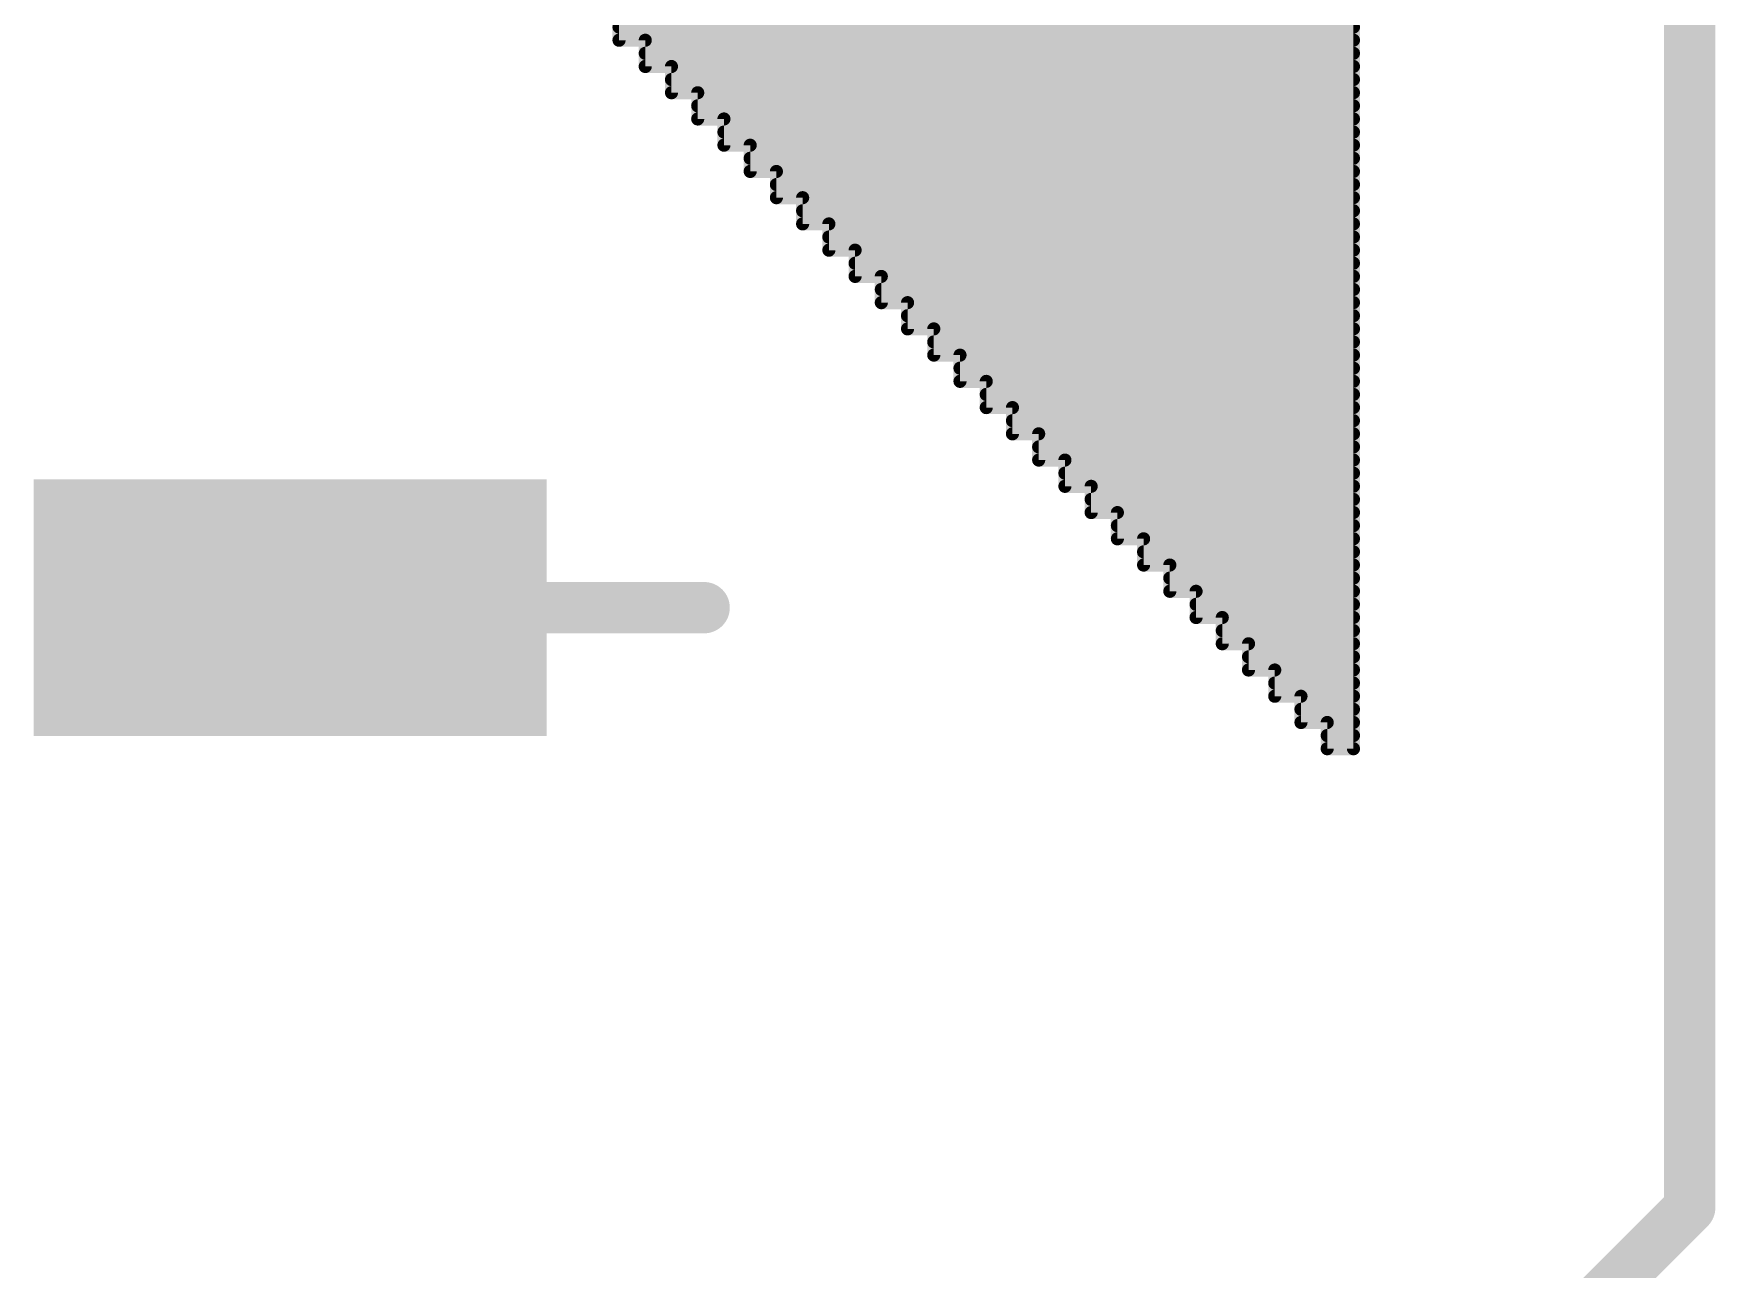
# Model space of a CAD drawing. Extents: x -0.2 to 50.2, y -0.2 to 50.2.
# Drawn here: x 12.03 to 20.36, y 18.78 to 24.89 of the extents above; entities that cross this region are included whole.
import ezdxf

# ---------------------------------------------------------------- set-up
doc = ezdxf.new("R2010")
doc.units = 0
doc.layers.add('1', color=22, linetype='CONTINUOUS')

# ---------------------------------------------------------------- blocks, each defined once
blk = doc.blocks.new('RECT')
blk.add_solid([(-0.5, -0.5), (0.5, -0.5), (-0.5, 0.5), (0.5, 0.5)])

msp = doc.modelspace()

# ---------------------------------------------------------------- linework, layer by layer
at = {"layer": '1'}
for points, const_width in [([(20.23, 29.5), (20.23, 19.08)], 0.254), ([(18.5649, 21.352), (18.5649, 27.326)], 0.0649), ([(14.9286, 24.9883), (14.9286, 24.8584)], 0.0649), ([(18.5649, 24.9236), (14.9286, 24.9236)], 0.0649), ([(18.5649, 24.8587), (14.9286, 24.8587)], 0.0649), ([(14.9286, 24.8584), (15.0584, 24.8584)], 0.0649), ([(15.0584, 24.8584), (15.0584, 24.7286)], 0.0649), ([(18.5649, 24.7938), (15.0584, 24.7938)], 0.0649), ([(18.5649, 24.7288), (15.0584, 24.7288)], 0.0649), ([(15.0584, 24.7286), (15.1883, 24.7286)], 0.0649), ([(15.1883, 24.7286), (15.1883, 24.5987)], 0.0649), ([(18.5649, 24.6639), (15.1883, 24.6639)], 0.0649), ([(18.5649, 24.599), (15.1883, 24.599)], 0.0649), ([(15.1883, 24.5987), (15.3182, 24.5987)], 0.0649), ([(15.3182, 24.5987), (15.3182, 24.4688)], 0.0649), ([(18.5649, 24.534), (15.3182, 24.534)], 0.0649), ([(18.5649, 24.4691), (15.3182, 24.4691)], 0.0649), ([(15.3182, 24.4688), (15.4481, 24.4688)], 0.0649), ([(15.4481, 24.4688), (15.4481, 24.339)], 0.0649), ([(18.5649, 24.4042), (15.4481, 24.4042)], 0.0649), ([(18.5649, 24.3392), (15.4481, 24.3392)], 0.0649), ([(15.4481, 24.339), (15.5779, 24.339)], 0.0649), ([(15.5779, 24.339), (15.5779, 24.2091)], 0.0649), ([(18.5649, 24.2743), (15.5779, 24.2743)], 0.0649), ([(18.5649, 24.2093), (15.5779, 24.2093)], 0.0649), ([(15.5779, 24.2091), (15.7078, 24.2091)], 0.0649), ([(15.7078, 24.2091), (15.7078, 24.0792)], 0.0649), ([(18.5649, 24.1444), (15.7078, 24.1444)], 0.0649), ([(18.5649, 24.0795), (15.7078, 24.0795)], 0.0649), ([(15.7078, 24.0792), (15.8377, 24.0792)], 0.0649), ([(15.8377, 24.0792), (15.8377, 23.9494)], 0.0649), ([(18.5649, 24.0145), (15.8377, 24.0145)], 0.0649), ([(18.5649, 23.9496), (15.8377, 23.9496)], 0.0649), ([(15.8377, 23.9494), (15.9675, 23.9494)], 0.0649), ([(15.9675, 23.9494), (15.9675, 23.8195)], 0.0649), ([(18.5649, 23.8847), (15.9675, 23.8847)], 0.0649), ([(18.5649, 23.8197), (15.9675, 23.8197)], 0.0649), ([(15.9675, 23.8195), (16.0974, 23.8195)], 0.0649), ([(16.0974, 23.8195), (16.0974, 23.6896)], 0.0649), ([(18.5649, 23.7548), (16.0974, 23.7548)], 0.0649), ([(18.5649, 23.6899), (16.0974, 23.6899)], 0.0649), ([(16.0974, 23.6896), (16.2273, 23.6896)], 0.0649), ([(16.2273, 23.6896), (16.2273, 23.5597)], 0.0649), ([(18.5649, 23.6249), (16.2273, 23.6249)], 0.0649), ([(18.5649, 23.56), (16.2273, 23.56)], 0.0649), ([(16.2273, 23.5597), (16.3571, 23.5597)], 0.0649), ([(16.3571, 23.5597), (16.3571, 23.4299)], 0.0649), ([(18.5649, 23.4951), (16.3571, 23.4951)], 0.0649), ([(18.5649, 23.4301), (16.3571, 23.4301)], 0.0649), ([(16.3571, 23.4299), (16.487, 23.4299)], 0.0649), ([(16.487, 23.4299), (16.487, 23.3)], 0.0649), ([(18.5649, 23.3652), (16.487, 23.3652)], 0.0649), ([(18.5649, 23.3003), (16.487, 23.3003)], 0.0649), ([(16.487, 23.3), (16.6169, 23.3)], 0.0649), ([(16.6169, 23.3), (16.6169, 23.1701)], 0.0649), ([(18.5649, 23.2353), (16.6169, 23.2353)], 0.0649), ([(18.5649, 23.1704), (16.6169, 23.1704)], 0.0649), ([(16.6169, 23.1701), (16.7468, 23.1701)], 0.0649), ([(16.7468, 23.1701), (16.7468, 23.0403)], 0.0649), ([(18.5649, 23.1055), (16.7468, 23.1055)], 0.0649), ([(18.5649, 23.0405), (16.7468, 23.0405)], 0.0649), ([(16.7468, 23.0403), (16.8766, 23.0403)], 0.0649), ([(16.8766, 23.0403), (16.8766, 22.9104)], 0.0649), ([(18.5649, 22.9756), (16.8766, 22.9756)], 0.0649), ([(18.5649, 22.9107), (16.8766, 22.9107)], 0.0649), ([(16.8766, 22.9104), (17.0065, 22.9104)], 0.0649), ([(17.0065, 22.9104), (17.0065, 22.7805)], 0.0649), ([(18.5649, 22.8457), (17.0065, 22.8457)], 0.0649), ([(18.5649, 22.7808), (17.0065, 22.7808)], 0.0649), ([(17.0065, 22.7805), (17.1364, 22.7805)], 0.0649), ([(17.1364, 22.7805), (17.1364, 22.6507)], 0.0649), ([(18.5649, 22.7159), (17.1364, 22.7159)], 0.0649), ([(18.5649, 22.6509), (17.1364, 22.6509)], 0.0649), ([(17.1364, 22.6507), (17.2662, 22.6507)], 0.0649), ([(17.2662, 22.6507), (17.2662, 22.5208)], 0.0649), ([(18.5649, 22.586), (17.2662, 22.586)], 0.0649), ([(18.5649, 22.5211), (17.2662, 22.5211)], 0.0649), ([(17.2662, 22.5208), (17.3961, 22.5208)], 0.0649), ([(17.3961, 22.5208), (17.3961, 22.3909)], 0.0649), ([(18.5649, 22.4561), (17.3961, 22.4561)], 0.0649), ([(18.5649, 22.3912), (17.3961, 22.3912)], 0.0649), ([(17.3961, 22.3909), (17.526, 22.3909)], 0.0649), ([(17.526, 22.3909), (17.526, 22.261)], 0.0649), ([(18.5649, 22.3263), (17.526, 22.3263)], 0.0649), ([(18.5649, 22.2613), (17.526, 22.2613)], 0.0649), ([(17.526, 22.261), (17.6558, 22.261)], 0.0649), ([(17.6558, 22.261), (17.6558, 22.1312)], 0.0649), ([(13.3, 22.05), (15.35, 22.05)], 0.254), ([(18.5649, 22.1964), (17.6558, 22.1964)], 0.0649), ([(18.5649, 22.1314), (17.6558, 22.1314)], 0.0649), ([(17.6558, 22.1312), (17.7857, 22.1312)], 0.0649), ([(17.7857, 22.1312), (17.7857, 22.0013)], 0.0649), ([(18.5649, 22.0665), (17.7857, 22.0665)], 0.0649), ([(18.5649, 22.0016), (17.7857, 22.0016)], 0.0649), ([(17.7857, 22.0013), (17.9156, 22.0013)], 0.0649), ([(17.9156, 22.0013), (17.9156, 21.8714)], 0.0649), ([(18.5649, 21.9366), (17.9156, 21.9366)], 0.0649), ([(18.5649, 21.8717), (17.9156, 21.8717)], 0.0649), ([(17.9156, 21.8714), (18.0455, 21.8714)], 0.0649), ([(18.0455, 21.8714), (18.0455, 21.7416)], 0.0649), ([(18.5649, 21.8068), (18.0455, 21.8068)], 0.0649), ([(18.5649, 21.7418), (18.0455, 21.7418)], 0.0649), ([(18.0455, 21.7416), (18.1753, 21.7416)], 0.0649), ([(18.1753, 21.7416), (18.1753, 21.6117)], 0.0649), ([(18.5649, 21.6769), (18.1753, 21.6769)], 0.0649), ([(18.5649, 21.612), (18.1753, 21.612)], 0.0649), ([(18.1753, 21.6117), (18.3052, 21.6117)], 0.0649), ([(18.3052, 21.6117), (18.3052, 21.4818)], 0.0649), ([(18.5649, 21.547), (18.3052, 21.547)], 0.0649), ([(18.5649, 21.4821), (18.3052, 21.4821)], 0.0649), ([(18.3052, 21.4818), (18.4351, 21.4818)], 0.0649), ([(18.4351, 21.4818), (18.4351, 21.352)], 0.0649), ([(18.5649, 21.4172), (18.4351, 21.4172)], 0.0649), ([(18.5649, 21.3522), (18.4351, 21.3522)], 0.0649), ([(18.4351, 21.352), (18.5649, 21.352)], 0.0649), ([(20.23, 19.08), (19, 17.85)], 0.254)]:
    msp.add_lwpolyline(points, dxfattribs=dict(at, const_width=const_width))
for points, const_width in [([(14.9286, 24.9399, 1), (14.9286, 24.9074)], 0.0325), ([(18.5649, 24.9074, 1), (18.5649, 24.9399)], 0.0325), ([(14.9286, 24.8747, 1), (14.9286, 24.8422)], 0.0325), ([(14.9123, 24.8584, 1), (14.9448, 24.8584)], 0.0325), ([(14.9286, 24.8749, 1), (14.9286, 24.8425)], 0.0325), ([(15.0584, 24.81, 1), (15.0584, 24.7775)], 0.0325), ([(15.0747, 24.8584, 1), (15.0422, 24.8584)], 0.0325), ([(15.0584, 24.8422, 1), (15.0584, 24.8747)], 0.0325), ([(18.5649, 24.8425, 1), (18.5649, 24.8749)], 0.0325), ([(18.5649, 24.7775, 1), (18.5649, 24.81)], 0.0325), ([(15.0584, 24.7451, 1), (15.0584, 24.7126)], 0.0325), ([(15.0584, 24.7448, 1), (15.0584, 24.7123)], 0.0325), ([(15.0422, 24.7286, 1), (15.0747, 24.7286)], 0.0325), ([(15.2045, 24.7286, 1), (15.1721, 24.7286)], 0.0325), ([(15.1883, 24.7123, 1), (15.1883, 24.7448)], 0.0325), ([(18.5649, 24.7126, 1), (18.5649, 24.7451)], 0.0325), ([(15.1883, 24.6801, 1), (15.1883, 24.6477)], 0.0325), ([(18.5649, 24.6477, 1), (18.5649, 24.6801)], 0.0325), ([(15.1883, 24.6152, 1), (15.1883, 24.5827)], 0.0325), ([(15.1883, 24.6149, 1), (15.1883, 24.5825)], 0.0325), ([(15.1721, 24.5987, 1), (15.2045, 24.5987)], 0.0325), ([(15.3344, 24.5987, 1), (15.3019, 24.5987)], 0.0325), ([(15.3182, 24.5503, 1), (15.3182, 24.5178)], 0.0325), ([(15.3182, 24.5825, 1), (15.3182, 24.6149)], 0.0325), ([(18.5649, 24.5827, 1), (18.5649, 24.6152)], 0.0325), ([(18.5649, 24.5178, 1), (18.5649, 24.5503)], 0.0325), ([(15.3182, 24.4851, 1), (15.3182, 24.4526)], 0.0325), ([(15.3019, 24.4688, 1), (15.3344, 24.4688)], 0.0325), ([(15.3182, 24.4853, 1), (15.3182, 24.4529)], 0.0325), ([(15.4643, 24.4688, 1), (15.4318, 24.4688)], 0.0325), ([(15.4481, 24.4526, 1), (15.4481, 24.4851)], 0.0325), ([(18.5649, 24.4529, 1), (18.5649, 24.4853)], 0.0325), ([(15.4481, 24.4204, 1), (15.4481, 24.3879)], 0.0325), ([(18.5649, 24.3879, 1), (18.5649, 24.4204)], 0.0325), ([(15.4481, 24.3552, 1), (15.4481, 24.3227)], 0.0325), ([(15.4318, 24.339, 1), (15.4643, 24.339)], 0.0325), ([(15.4481, 24.3554, 1), (15.4481, 24.323)], 0.0325), ([(15.5942, 24.339, 1), (15.5617, 24.339)], 0.0325), ([(15.5779, 24.3227, 1), (15.5779, 24.3552)], 0.0325), ([(18.5649, 24.323, 1), (18.5649, 24.3554)], 0.0325), ([(15.5779, 24.2905, 1), (15.5779, 24.258)], 0.0325), ([(15.5779, 24.2256, 1), (15.5779, 24.1931)], 0.0325), ([(15.5779, 24.2253, 1), (15.5779, 24.1929)], 0.0325), ([(15.724, 24.2091, 1), (15.6916, 24.2091)], 0.0325), ([(15.7078, 24.1929, 1), (15.7078, 24.2253)], 0.0325), ([(18.5649, 24.258, 1), (18.5649, 24.2905)], 0.0325), ([(18.5649, 24.1931, 1), (18.5649, 24.2256)], 0.0325), ([(15.5617, 24.2091, 1), (15.5942, 24.2091)], 0.0325), ([(15.7078, 24.1606, 1), (15.7078, 24.1282)], 0.0325), ([(18.5649, 24.1282, 1), (18.5649, 24.1606)], 0.0325), ([(15.7078, 24.0957, 1), (15.7078, 24.0632)], 0.0325), ([(15.7078, 24.0955, 1), (15.7078, 24.063)], 0.0325), ([(15.6916, 24.0792, 1), (15.724, 24.0792)], 0.0325), ([(15.8539, 24.0792, 1), (15.8214, 24.0792)], 0.0325), ([(15.8377, 24.063, 1), (15.8377, 24.0955)], 0.0325), ([(18.5649, 24.0632, 1), (18.5649, 24.0957)], 0.0325), ([(15.8377, 24.0308, 1), (15.8377, 23.9983)], 0.0325), ([(15.8377, 23.9658, 1), (15.8377, 23.9334)], 0.0325), ([(15.8377, 23.9656, 1), (15.8377, 23.9331)], 0.0325), ([(15.9838, 23.9494, 1), (15.9513, 23.9494)], 0.0325), ([(15.9675, 23.9331, 1), (15.9675, 23.9656)], 0.0325), ([(18.5649, 23.9983, 1), (18.5649, 24.0308)], 0.0325), ([(18.5649, 23.9334, 1), (18.5649, 23.9658)], 0.0325), ([(15.8214, 23.9494, 1), (15.8539, 23.9494)], 0.0325), ([(15.9675, 23.9009, 1), (15.9675, 23.8684)], 0.0325), ([(18.5649, 23.8684, 1), (18.5649, 23.9009)], 0.0325), ([(15.9675, 23.836, 1), (15.9675, 23.8035)], 0.0325), ([(15.9675, 23.8357, 1), (15.9675, 23.8033)], 0.0325), ([(15.9513, 23.8195, 1), (15.9838, 23.8195)], 0.0325), ([(16.1136, 23.8195, 1), (16.0812, 23.8195)], 0.0325), ([(16.0974, 23.8033, 1), (16.0974, 23.8357)], 0.0325), ([(18.5649, 23.8035, 1), (18.5649, 23.836)], 0.0325), ([(16.0974, 23.771, 1), (16.0974, 23.7386)], 0.0325), ([(18.5649, 23.7386, 1), (18.5649, 23.771)], 0.0325), ([(16.0974, 23.7061, 1), (16.0974, 23.6736)], 0.0325), ([(16.0812, 23.6896, 1), (16.1136, 23.6896)], 0.0325), ([(16.0974, 23.7058, 1), (16.0974, 23.6734)], 0.0325), ([(16.2435, 23.6896, 1), (16.211, 23.6896)], 0.0325), ([(16.2273, 23.6412, 1), (16.2273, 23.6087)], 0.0325), ([(16.2273, 23.6734, 1), (16.2273, 23.7058)], 0.0325), ([(18.5649, 23.6736, 1), (18.5649, 23.7061)], 0.0325), ([(18.5649, 23.6087, 1), (18.5649, 23.6412)], 0.0325), ([(16.211, 23.5597, 1), (16.2435, 23.5597)], 0.0325), ([(16.2273, 23.576, 1), (16.2273, 23.5435)], 0.0325), ([(16.2273, 23.5762, 1), (16.2273, 23.5438)], 0.0325), ([(16.3734, 23.5597, 1), (16.3409, 23.5597)], 0.0325), ([(16.3571, 23.5435, 1), (16.3571, 23.576)], 0.0325), ([(18.5649, 23.5438, 1), (18.5649, 23.5762)], 0.0325), ([(16.3571, 23.5113, 1), (16.3571, 23.4788)], 0.0325), ([(18.5649, 23.4788, 1), (18.5649, 23.5113)], 0.0325), ([(16.3571, 23.4464, 1), (16.3571, 23.4139)], 0.0325), ([(16.3571, 23.4461, 1), (16.3571, 23.4136)], 0.0325), ([(16.3409, 23.4299, 1), (16.3734, 23.4299)], 0.0325), ([(16.5032, 23.4299, 1), (16.4708, 23.4299)], 0.0325), ([(16.487, 23.4136, 1), (16.487, 23.4461)], 0.0325), ([(18.5649, 23.4139, 1), (18.5649, 23.4464)], 0.0325), ([(16.487, 23.3814, 1), (16.487, 23.349)], 0.0325), ([(16.487, 23.3165, 1), (16.487, 23.284)], 0.0325), ([(16.487, 23.3162, 1), (16.487, 23.2838)], 0.0325), ([(16.4708, 23.3, 1), (16.5032, 23.3)], 0.0325), ([(16.6331, 23.3, 1), (16.6007, 23.3)], 0.0325), ([(16.6169, 23.2838, 1), (16.6169, 23.3162)], 0.0325), ([(18.5649, 23.349, 1), (18.5649, 23.3814)], 0.0325), ([(18.5649, 23.284, 1), (18.5649, 23.3165)], 0.0325), ([(16.6169, 23.2516, 1), (16.6169, 23.2191)], 0.0325), ([(18.5649, 23.2191, 1), (18.5649, 23.2516)], 0.0325), ([(16.6169, 23.1864, 1), (16.6169, 23.1539)], 0.0325), ([(16.6169, 23.1866, 1), (16.6169, 23.1542)], 0.0325), ([(16.6007, 23.1701, 1), (16.6331, 23.1701)], 0.0325), ([(16.763, 23.1701, 1), (16.7305, 23.1701)], 0.0325), ([(16.7468, 23.1539, 1), (16.7468, 23.1864)], 0.0325), ([(18.5649, 23.1542, 1), (18.5649, 23.1866)], 0.0325), ([(16.7468, 23.1217, 1), (16.7468, 23.0892)], 0.0325), ([(16.7468, 23.0568, 1), (16.7468, 23.0243)], 0.0325), ([(16.7468, 23.0565, 1), (16.7468, 23.024)], 0.0325), ([(16.8929, 23.0403, 1), (16.8604, 23.0403)], 0.0325), ([(16.8766, 23.024, 1), (16.8766, 23.0565)], 0.0325), ([(18.5649, 23.0892, 1), (18.5649, 23.1217)], 0.0325), ([(18.5649, 23.0243, 1), (18.5649, 23.0568)], 0.0325), ([(16.7305, 23.0403, 1), (16.763, 23.0403)], 0.0325), ([(16.8766, 22.9918, 1), (16.8766, 22.9594)], 0.0325), ([(18.5649, 22.9594, 1), (18.5649, 22.9918)], 0.0325), ([(16.8766, 22.9269, 1), (16.8766, 22.8944)], 0.0325), ([(16.8766, 22.9266, 1), (16.8766, 22.8942)], 0.0325), ([(16.8604, 22.9104, 1), (16.8929, 22.9104)], 0.0325), ([(17.0227, 22.9104, 1), (16.9903, 22.9104)], 0.0325), ([(17.0065, 22.8942, 1), (17.0065, 22.9266)], 0.0325), ([(18.5649, 22.8944, 1), (18.5649, 22.9269)], 0.0325), ([(17.0065, 22.862, 1), (17.0065, 22.8295)], 0.0325), ([(18.5649, 22.8295, 1), (18.5649, 22.862)], 0.0325), ([(17.0065, 22.797, 1), (17.0065, 22.7646)], 0.0325), ([(17.0065, 22.7968, 1), (17.0065, 22.7643)], 0.0325), ([(16.9903, 22.7805, 1), (17.0227, 22.7805)], 0.0325), ([(17.1526, 22.7805, 1), (17.1201, 22.7805)], 0.0325), ([(17.1364, 22.7321, 1), (17.1364, 22.6996)], 0.0325), ([(17.1364, 22.7643, 1), (17.1364, 22.7968)], 0.0325), ([(18.5649, 22.7646, 1), (18.5649, 22.797)], 0.0325), ([(18.5649, 22.6996, 1), (18.5649, 22.7321)], 0.0325), ([(17.1364, 22.6672, 1), (17.1364, 22.6347)], 0.0325), ([(17.1364, 22.6669, 1), (17.1364, 22.6344)], 0.0325), ([(17.1201, 22.6507, 1), (17.1526, 22.6507)], 0.0325), ([(17.2825, 22.6507, 1), (17.25, 22.6507)], 0.0325), ([(17.2662, 22.6344, 1), (17.2662, 22.6669)], 0.0325), ([(18.5649, 22.6347, 1), (18.5649, 22.6672)], 0.0325), ([(17.2662, 22.6022, 1), (17.2662, 22.5698)], 0.0325), ([(18.5649, 22.5698, 1), (18.5649, 22.6022)], 0.0325), ([(17.2662, 22.5373, 1), (17.2662, 22.5048)], 0.0325), ([(17.2662, 22.537, 1), (17.2662, 22.5046)], 0.0325), ([(17.25, 22.5208, 1), (17.2825, 22.5208)], 0.0325), ([(17.4123, 22.5208, 1), (17.3799, 22.5208)], 0.0325), ([(17.3961, 22.4724, 1), (17.3961, 22.4399)], 0.0325), ([(17.3961, 22.5046, 1), (17.3961, 22.537)], 0.0325), ([(18.5649, 22.5048, 1), (18.5649, 22.5373)], 0.0325), ([(18.5649, 22.4399, 1), (18.5649, 22.4724)], 0.0325), ([(17.3961, 22.4074, 1), (17.3961, 22.375)], 0.0325), ([(17.3961, 22.4071, 1), (17.3961, 22.3747)], 0.0325), ([(17.3799, 22.3909, 1), (17.4123, 22.3909)], 0.0325), ([(17.5422, 22.3909, 1), (17.5097, 22.3909)], 0.0325), ([(17.526, 22.3747, 1), (17.526, 22.4071)], 0.0325), ([(18.5649, 22.375, 1), (18.5649, 22.4074)], 0.0325), ([(17.526, 22.3425, 1), (17.526, 22.31)], 0.0325), ([(18.5649, 22.31, 1), (18.5649, 22.3425)], 0.0325), ([(17.526, 22.2775, 1), (17.526, 22.2451)], 0.0325), ([(17.526, 22.2773, 1), (17.526, 22.2448)], 0.0325), ([(17.5097, 22.261, 1), (17.5422, 22.261)], 0.0325), ([(17.6721, 22.261, 1), (17.6396, 22.261)], 0.0325), ([(17.6558, 22.2448, 1), (17.6558, 22.2773)], 0.0325), ([(18.5649, 22.2451, 1), (18.5649, 22.2775)], 0.0325), ([(13.3, 22.1135, 1), (13.3, 21.9865)], 0.127), ([(15.35, 21.9865, 1), (15.35, 22.1135)], 0.127), ([(17.6558, 22.2126, 1), (17.6558, 22.1801)], 0.0325), ([(17.6558, 22.1477, 1), (17.6558, 22.1152)], 0.0325), ([(17.6558, 22.1474, 1), (17.6558, 22.1149)], 0.0325), ([(17.8019, 22.1312, 1), (17.7695, 22.1312)], 0.0325), ([(17.7857, 22.1149, 1), (17.7857, 22.1474)], 0.0325), ([(18.5649, 22.1801, 1), (18.5649, 22.2126)], 0.0325), ([(18.5649, 22.1152, 1), (18.5649, 22.1477)], 0.0325), ([(17.6396, 22.1312, 1), (17.6721, 22.1312)], 0.0325), ([(17.7857, 22.0827, 1), (17.7857, 22.0503)], 0.0325), ([(18.5649, 22.0503, 1), (18.5649, 22.0827)], 0.0325), ([(17.7857, 22.0178, 1), (17.7857, 21.9853)], 0.0325), ([(17.7857, 22.0175, 1), (17.7857, 21.9851)], 0.0325), ([(17.7695, 22.0013, 1), (17.8019, 22.0013)], 0.0325), ([(17.9318, 22.0013, 1), (17.8994, 22.0013)], 0.0325), ([(17.9156, 21.9851, 1), (17.9156, 22.0175)], 0.0325), ([(18.5649, 21.9853, 1), (18.5649, 22.0178)], 0.0325), ([(17.9156, 21.9529, 1), (17.9156, 21.9204)], 0.0325), ([(17.9156, 21.8877, 1), (17.9156, 21.8552)], 0.0325), ([(17.9156, 21.8879, 1), (17.9156, 21.8555)], 0.0325), ([(18.0617, 21.8714, 1), (18.0292, 21.8714)], 0.0325), ([(18.0455, 21.8552, 1), (18.0455, 21.8877)], 0.0325), ([(18.5649, 21.9204, 1), (18.5649, 21.9529)], 0.0325), ([(18.5649, 21.8555, 1), (18.5649, 21.8879)], 0.0325), ([(17.8994, 21.8714, 1), (17.9318, 21.8714)], 0.0325), ([(18.0455, 21.823, 1), (18.0455, 21.7905)], 0.0325), ([(18.5649, 21.7905, 1), (18.5649, 21.823)], 0.0325), ([(18.0455, 21.7581, 1), (18.0455, 21.7256)], 0.0325), ([(18.0455, 21.7578, 1), (18.0455, 21.7253)], 0.0325), ([(18.0292, 21.7416, 1), (18.0617, 21.7416)], 0.0325), ([(18.1916, 21.7416, 1), (18.1591, 21.7416)], 0.0325), ([(18.1753, 21.7253, 1), (18.1753, 21.7578)], 0.0325), ([(18.5649, 21.7256, 1), (18.5649, 21.7581)], 0.0325), ([(18.1753, 21.6931, 1), (18.1753, 21.6607)], 0.0325), ([(18.5649, 21.6607, 1), (18.5649, 21.6931)], 0.0325), ([(18.1753, 21.6282, 1), (18.1753, 21.5957)], 0.0325), ([(18.1753, 21.6279, 1), (18.1753, 21.5955)], 0.0325), ([(18.1591, 21.6117, 1), (18.1916, 21.6117)], 0.0325), ([(18.3052, 21.5633, 1), (18.3052, 21.5308)], 0.0325), ([(18.3214, 21.6117, 1), (18.289, 21.6117)], 0.0325), ([(18.3052, 21.5955, 1), (18.3052, 21.6279)], 0.0325), ([(18.5649, 21.5957, 1), (18.5649, 21.6282)], 0.0325), ([(18.5649, 21.5308, 1), (18.5649, 21.5633)], 0.0325), ([(18.3052, 21.4981, 1), (18.3052, 21.4656)], 0.0325), ([(18.3052, 21.4983, 1), (18.3052, 21.4659)], 0.0325), ([(18.289, 21.4818, 1), (18.3214, 21.4818)], 0.0325), ([(18.4513, 21.4818, 1), (18.4188, 21.4818)], 0.0325), ([(18.4351, 21.4656, 1), (18.4351, 21.4981)], 0.0325), ([(18.5649, 21.4659, 1), (18.5649, 21.4983)], 0.0325), ([(18.4351, 21.4334, 1), (18.4351, 21.4009)], 0.0325), ([(18.5649, 21.4009, 1), (18.5649, 21.4334)], 0.0325), ([(18.4351, 21.3685, 1), (18.4351, 21.336)], 0.0325), ([(18.4351, 21.3682, 1), (18.4351, 21.3357)], 0.0325), ([(18.4188, 21.352, 1), (18.4513, 21.352)], 0.0325), ([(18.5487, 21.352, 1), (18.5812, 21.352)], 0.0325), ([(18.5649, 21.336, 1), (18.5649, 21.3685)], 0.0325), ([(18.5649, 21.3357, 1), (18.5649, 21.3682)], 0.0325), ([(20.2749, 19.0351, 1), (20.1851, 19.1249)], 0.127), ([(20.1665, 19.08, 1), (20.2935, 19.08)], 0.127)]:
    msp.add_lwpolyline(points, format="xyb", dxfattribs=dict(at, const_width=const_width))

# ---------------------------------------------------------------- block references
at = {"layer": '1', "xscale": 1.27, "yscale": 2.54, "rotation": 90}
msp.add_blockref('RECT', (13.3, 22.05), dxfattribs=at)

doc.saveas('drawing.dxf')
